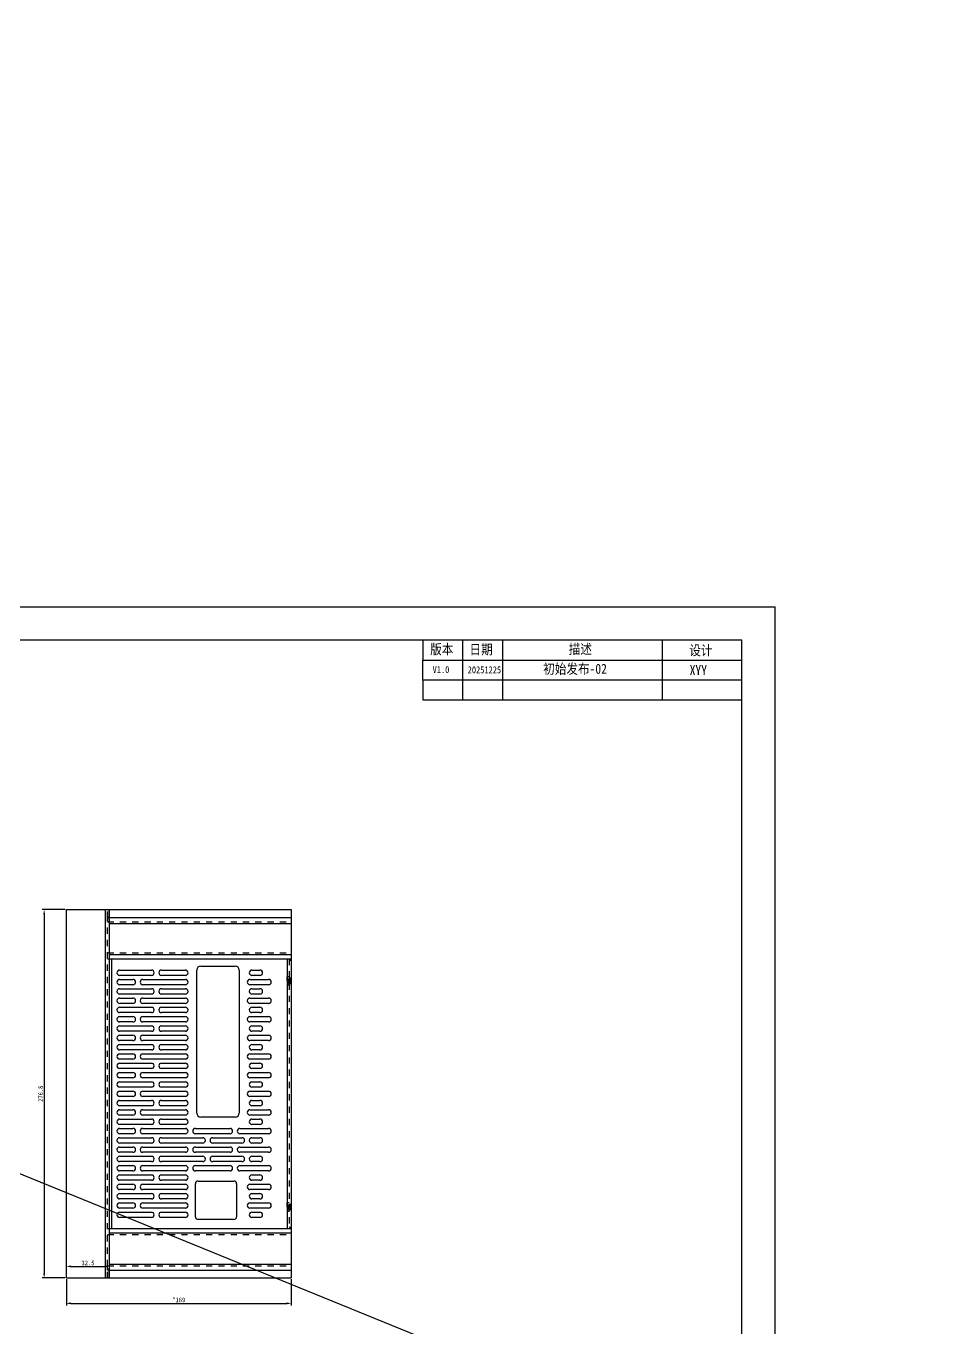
# Model space of a CAD drawing. Header units: millimetres. Extents: x -177 to 18421, y -5017 to 3255.
# Drawn here: x 9969 to 10651, y -4295 to -3317 of the extents above; entities that cross this region are included whole.
import ezdxf

# ---------------------------------------------------------------- set-up
doc = ezdxf.new("R2010")
doc.units = ezdxf.units.MM
doc.header["$LTSCALE"] = 46.255
doc.header["$PDMODE"] = 3
doc.header["$PDSIZE"] = 8
doc.linetypes.add('HIDDEN', pattern=[0.2, 0.1, -0.1])
doc.layers.get('0').update_dxf_attribs({"linetype": 'CONTINUOUS'})
doc.layers.get('Defpoints').update_dxf_attribs({"linetype": 'CONTINUOUS'})
doc.layers.add('02___PRT_ALL_AXES', color=7, linetype='CONTINUOUS')
doc.layers.add('DEFAULT_2', color=8, linetype='HIDDEN')
doc.styles.get("Standard").update_dxf_attribs({"font": 'txt', "width": 0.85})
doc.styles.add('TEXTSTYLE_1', font='gdt', dxfattribs={"width": 0.8})
doc.dimstyles.new('DIMSTYLE_1', dxfattribs={"dimtxt": 3.5, "dimasz": 3.5, "dimexe": 1.5, "dimexo": 1, "dimgap": 0.875, "dimtad": 1, "dimdsep": 46, "dimtxsty": 'Standard', "dimblk": '_FILLED', "dimcen": 0.09, "dimadec": 0, "dimazin": 0, "dimtp": 0.01, "dimtm": 0.01, "dimtfac": 1, "dimtofl": 0, "dimtmove": 0, "dimatfit": 3, "dimldrblk": '_FILLED', "dimfxl": 0, "dimtolj": 1, "dimarcsym": 0})

# ---------------------------------------------------------------- blocks, each defined once
blk = doc.blocks.new('_FILLED')
at = {"color": 0, "linetype": 'ByBlock'}
blk.add_solid([(0, 0), (-1, 0.21), (-1, -0.21)], dxfattribs=at)
blk = doc.blocks.new('*D43')
at = {"color": 0, "linetype": 'Continuous', "lineweight": -2, "transparency": 16777216}
for p, q in [((9997.97, -3980.85), (9980.78, -3980.85)), ((9982.28, -3984.35), (9982.28, -4254.15)), ((9997.97, -4257.65), (9980.78, -4257.65))]:
    blk.add_line(p, q, dxfattribs=at)
at = {"layer": 'Defpoints', "color": 0, "linetype": 'Continuous', "transparency": 16777216}
for p in [(9998.97, -3980.85), (9982.28, -4257.65), (9998.97, -4257.65)]:
    blk.add_point(p, dxfattribs=at)
at = {"color": 0, "linetype": 'Continuous', "lineweight": -2, "transparency": 16777216, "xscale": 3.5, "yscale": 3.5, "zscale": 3.5}
for p, rotation in [((9982.28, -3980.85), 90), ((9982.28, -4257.65), 270)]:
    blk.add_blockref('_FILLED', p, dxfattribs=dict(at, rotation=rotation))
at = {"color": 0, "linetype": 'Continuous', "transparency": 16777216, "insert": (9977.9, -4119.25), "char_height": 3.5, "width": 21.25, "attachment_point": 2, "rotation": 90}
blk.add_mtext('\\A1;276.8', dxfattribs=at)
blk = doc.blocks.new('*D44')
at = {"color": 0, "linetype": 'Continuous', "lineweight": -2, "transparency": 16777216}
for p, q in [((9998.97, -4256.65), (9998.97, -4247.55)), ((10031.47, -4250.55), (10031.47, -4247.55)), ((10002.47, -4249.05), (10027.97, -4249.05))]:
    blk.add_line(p, q, dxfattribs=at)
at = {"layer": 'Defpoints', "color": 0, "linetype": 'Continuous', "transparency": 16777216}
for p in [(10031.47, -4249.05), (10031.47, -4251.55), (9998.97, -4257.65)]:
    blk.add_point(p, dxfattribs=at)
at = {"color": 0, "linetype": 'Continuous', "lineweight": -2, "transparency": 16777216, "xscale": 3.5, "yscale": 3.5, "zscale": 3.5, "rotation": 180}
blk.add_blockref('_FILLED', (9998.97, -4249.05), dxfattribs=at)
at = {"color": 0, "linetype": 'Continuous', "lineweight": -2, "transparency": 16777216, "xscale": 3.5, "yscale": 3.5, "zscale": 3.5}
blk.add_blockref('_FILLED', (10031.47, -4249.05), dxfattribs=at)
at = {"color": 0, "linetype": 'Continuous', "transparency": 16777216, "insert": (10015.22, -4244.67), "char_height": 3.5, "width": 17, "attachment_point": 2}
blk.add_mtext('\\A1;32.5', dxfattribs=at)
blk = doc.blocks.new('*D45')
at = {"color": 0, "linetype": 'Continuous', "lineweight": -2, "transparency": 16777216}
for p, q in [((9998.97, -4258.65), (9998.97, -4278.3)), ((10167.97, -4258.65), (10167.97, -4278.3)), ((10002.47, -4276.8), (10164.47, -4276.8))]:
    blk.add_line(p, q, dxfattribs=at)
at = {"layer": 'Defpoints', "color": 0, "linetype": 'Continuous', "transparency": 16777216}
for p in [(9998.97, -4257.65), (10167.97, -4257.65), (10167.97, -4276.8)]:
    blk.add_point(p, dxfattribs=at)
at = {"color": 0, "linetype": 'Continuous', "lineweight": -2, "transparency": 16777216, "xscale": 3.5, "yscale": 3.5, "zscale": 3.5, "rotation": 180}
blk.add_blockref('_FILLED', (9998.97, -4276.8), dxfattribs=at)
at = {"color": 0, "linetype": 'Continuous', "lineweight": -2, "transparency": 16777216, "xscale": 3.5, "yscale": 3.5, "zscale": 3.5}
blk.add_blockref('_FILLED', (10167.97, -4276.8), dxfattribs=at)
at = {"color": 0, "linetype": 'Continuous', "transparency": 16777216, "insert": (10083.47, -4272.42), "char_height": 3.5, "width": 12.75, "attachment_point": 2}
blk.add_mtext('\\A1;*169', dxfattribs=at)

msp = doc.modelspace()

# ---------------------------------------------------------------- linework, layer by layer
for p, q in [((3604.224, -1587.394), (12020.537, -5017.418)), ((10296.826, -3778.222), (10296.826, -3823.222)), ((10326.826, -3778.222), (10326.826, -3823.222)), ((10446.826, -3778.222), (10446.826, -3823.222))]:
    msp.add_line(p, q)
at = {"color": 7, "linetype": 'Continuous'}
for p in [(9342.826, -3753.222), (10531.826, -4594.222)]:
    msp.add_line(p, (10531.826, -3753.222), dxfattribs=at)
at = {"color": 3, "linetype": 'Continuous'}
for p, q in [((9998.967, -4257.653), (9998.967, -3980.851)), ((9998.967, -3980.851), (10031.065, -3980.851)), ((10028.467, -4257.653), (10028.467, -3980.851)), ((10031.065, -3986.75), (10031.065, -3980.851)), ((10031.467, -4257.653), (10031.467, -3980.851)), ((10031.467, -3980.851), (10167.967, -3980.851)), ((10167.967, -3980.851), (10167.967, -4257.653)), ((10031.467, -3986.75), (10167.967, -3986.75)), ((10031.467, -3991.253), (10167.967, -3991.253)), ((10031.467, -4014.664), (10167.967, -4014.664)), ((10031.467, -4017.869), (10167.967, -4017.869)), ((10032.967, -4017.869), (10032.967, -4220.635)), ((10164.967, -4017.869), (10164.967, -4220.635)), ((10038.967, -4026.269), (10062.967, -4026.269)), ((10062.967, -4030.269), (10038.967, -4030.269)), ((10070.467, -4026.269), (10088.467, -4026.269)), ((10088.467, -4030.269), (10070.467, -4030.269)), ((10096.967, -4133.752), (10096.967, -4026.252)), ((10099.967, -4023.252), (10125.967, -4023.252)), ((10128.967, -4026.252), (10128.967, -4133.752)), ((10138.467, -4026.269), (10144.467, -4026.269)), ((10144.467, -4030.269), (10138.467, -4030.269)), ((10038.967, -4033.269), (10048.967, -4033.269)), ((10048.967, -4037.269), (10038.967, -4037.269)), ((10038.967, -4040.269), (10062.967, -4040.269)), ((10056.467, -4033.269), (10088.467, -4033.269)), ((10088.467, -4037.269), (10056.467, -4037.269)), ((10070.467, -4040.269), (10088.467, -4040.269)), ((10136.967, -4033.269), (10150.967, -4033.269)), ((10150.967, -4037.269), (10136.967, -4037.269)), ((10138.467, -4040.269), (10144.467, -4040.269)), ((10062.967, -4044.269), (10038.967, -4044.269)), ((10038.967, -4047.269), (10048.967, -4047.269)), ((10048.967, -4051.269), (10038.967, -4051.269)), ((10056.467, -4047.269), (10088.467, -4047.269)), ((10088.467, -4051.269), (10056.467, -4051.269)), ((10088.467, -4044.269), (10070.467, -4044.269)), ((10136.967, -4047.269), (10150.967, -4047.269)), ((10150.967, -4051.269), (10136.967, -4051.269)), ((10144.467, -4044.269), (10138.467, -4044.269)), ((10038.967, -4054.269), (10062.967, -4054.269)), ((10062.967, -4058.269), (10038.967, -4058.269)), ((10038.967, -4061.269), (10048.967, -4061.269)), ((10056.467, -4061.269), (10088.467, -4061.269)), ((10070.467, -4054.269), (10088.467, -4054.269)), ((10088.467, -4058.269), (10070.467, -4058.269)), ((10136.967, -4061.269), (10150.967, -4061.269)), ((10138.467, -4054.269), (10144.467, -4054.269)), ((10144.467, -4058.269), (10138.467, -4058.269)), ((10048.967, -4065.269), (10038.967, -4065.269)), ((10038.967, -4068.269), (10062.967, -4068.269)), ((10088.467, -4065.269), (10056.467, -4065.269)), ((10070.467, -4068.269), (10088.467, -4068.269)), ((10150.967, -4065.269), (10136.967, -4065.269)), ((10138.467, -4068.269), (10144.467, -4068.269)), ((10062.967, -4072.269), (10038.967, -4072.269)), ((10038.967, -4075.269), (10048.967, -4075.269)), ((10048.967, -4079.269), (10038.967, -4079.269)), ((10056.467, -4075.269), (10088.467, -4075.269)), ((10088.467, -4079.269), (10056.467, -4079.269)), ((10088.467, -4072.269), (10070.467, -4072.269)), ((10136.967, -4075.269), (10150.967, -4075.269)), ((10150.967, -4079.269), (10136.967, -4079.269)), ((10144.467, -4072.269), (10138.467, -4072.269)), ((10038.967, -4082.269), (10062.967, -4082.269)), ((10062.967, -4086.269), (10038.967, -4086.269)), ((10038.967, -4089.269), (10048.967, -4089.269)), ((10056.467, -4089.269), (10088.467, -4089.269)), ((10070.467, -4082.269), (10088.467, -4082.269)), ((10088.467, -4086.269), (10070.467, -4086.269)), ((10136.967, -4089.269), (10150.967, -4089.269)), ((10138.467, -4082.269), (10144.467, -4082.269)), ((10144.467, -4086.269), (10138.467, -4086.269)), ((10048.967, -4093.269), (10038.967, -4093.269)), ((10038.967, -4096.269), (10062.967, -4096.269)), ((10062.967, -4100.269), (10038.967, -4100.269)), ((10088.467, -4093.269), (10056.467, -4093.269)), ((10070.467, -4096.269), (10088.467, -4096.269)), ((10088.467, -4100.269), (10070.467, -4100.269)), ((10150.967, -4093.269), (10136.967, -4093.269)), ((10138.467, -4096.269), (10144.467, -4096.269)), ((10144.467, -4100.269), (10138.467, -4100.269)), ((10038.967, -4103.269), (10048.967, -4103.269)), ((10048.967, -4107.269), (10038.967, -4107.269)), ((10038.967, -4110.269), (10062.967, -4110.269)), ((10056.467, -4103.269), (10088.467, -4103.269)), ((10088.467, -4107.269), (10056.467, -4107.269)), ((10070.467, -4110.269), (10088.467, -4110.269)), ((10136.967, -4103.269), (10150.967, -4103.269)), ((10150.967, -4107.269), (10136.967, -4107.269)), ((10138.467, -4110.269), (10144.467, -4110.269)), ((10062.967, -4114.269), (10038.967, -4114.269)), ((10038.967, -4117.269), (10048.967, -4117.269)), ((10056.467, -4117.269), (10088.467, -4117.269)), ((10088.467, -4114.269), (10070.467, -4114.269)), ((10136.967, -4117.269), (10150.967, -4117.269)), ((10144.467, -4114.269), (10138.467, -4114.269)), ((10048.967, -4121.269), (10038.967, -4121.269)), ((10038.967, -4124.269), (10062.967, -4124.269)), ((10062.967, -4128.269), (10038.967, -4128.269)), ((10088.467, -4121.269), (10056.467, -4121.269)), ((10070.467, -4124.269), (10088.467, -4124.269)), ((10088.467, -4128.269), (10070.467, -4128.269)), ((10150.967, -4121.269), (10136.967, -4121.269)), ((10138.467, -4124.269), (10144.467, -4124.269)), ((10144.467, -4128.269), (10138.467, -4128.269)), ((10038.967, -4131.269), (10048.967, -4131.269)), ((10048.967, -4135.269), (10038.967, -4135.269)), ((10038.967, -4138.269), (10062.967, -4138.269)), ((10056.467, -4131.269), (10088.467, -4131.269)), ((10088.467, -4135.269), (10056.467, -4135.269)), ((10070.467, -4138.269), (10088.467, -4138.269)), ((10125.967, -4136.752), (10099.967, -4136.752)), ((10136.967, -4131.269), (10150.967, -4131.269)), ((10150.967, -4135.269), (10136.967, -4135.269)), ((10138.467, -4138.269), (10144.467, -4138.269)), ((10062.967, -4142.269), (10038.967, -4142.269)), ((10038.967, -4145.269), (10048.967, -4145.269)), ((10048.967, -4149.269), (10038.967, -4149.269)), ((10056.467, -4145.269), (10088.467, -4145.269)), ((10088.467, -4149.269), (10056.467, -4149.269)), ((10088.467, -4142.269), (10070.467, -4142.269)), ((10095.967, -4145.269), (10121.967, -4145.269)), ((10121.967, -4149.269), (10095.967, -4149.269)), ((10129.467, -4145.269), (10150.967, -4145.269)), ((10150.967, -4149.269), (10129.467, -4149.269)), ((10144.467, -4142.269), (10138.467, -4142.269)), ((10038.967, -4152.269), (10062.967, -4152.269)), ((10062.967, -4156.269), (10038.967, -4156.269)), ((10038.967, -4159.269), (10048.967, -4159.269)), ((10056.467, -4159.269), (10088.467, -4159.269)), ((10070.467, -4152.269), (10101.467, -4152.269)), ((10101.467, -4156.269), (10070.467, -4156.269)), ((10095.967, -4159.269), (10121.967, -4159.269)), ((10108.967, -4152.269), (10130.967, -4152.269)), ((10130.967, -4156.269), (10108.967, -4156.269)), ((10129.467, -4159.269), (10150.967, -4159.269)), ((10138.467, -4152.269), (10144.467, -4152.269)), ((10144.467, -4156.269), (10138.467, -4156.269)), ((10048.967, -4163.269), (10038.967, -4163.269)), ((10038.967, -4166.269), (10062.967, -4166.269)), ((10088.467, -4163.269), (10056.467, -4163.269)), ((10070.467, -4166.269), (10101.467, -4166.269)), ((10121.967, -4163.269), (10095.967, -4163.269)), ((10108.967, -4166.269), (10130.967, -4166.269)), ((10150.967, -4163.269), (10129.467, -4163.269)), ((10138.467, -4166.269), (10144.467, -4166.269)), ((10062.967, -4170.269), (10038.967, -4170.269)), ((10038.967, -4173.269), (10048.967, -4173.269)), ((10048.967, -4177.269), (10038.967, -4177.269)), ((10056.467, -4173.269), (10088.467, -4173.269)), ((10088.467, -4177.269), (10056.467, -4177.269)), ((10101.467, -4170.269), (10070.467, -4170.269)), ((10095.967, -4173.269), (10121.967, -4173.269)), ((10121.967, -4177.269), (10095.967, -4177.269)), ((10130.967, -4170.269), (10108.967, -4170.269)), ((10129.467, -4173.269), (10150.967, -4173.269)), ((10150.967, -4177.269), (10129.467, -4177.269)), ((10144.467, -4170.269), (10138.467, -4170.269)), ((10038.967, -4180.269), (10062.967, -4180.269)), ((10062.967, -4184.269), (10038.967, -4184.269)), ((10038.967, -4187.269), (10048.967, -4187.269)), ((10056.467, -4187.269), (10088.467, -4187.269)), ((10070.467, -4180.269), (10088.467, -4180.269)), ((10088.467, -4184.269), (10070.467, -4184.269)), ((10095.967, -4211.652), (10095.967, -4186.852)), ((10097.967, -4184.852), (10124.967, -4184.852)), ((10126.967, -4186.852), (10126.967, -4211.652)), ((10136.967, -4187.269), (10150.967, -4187.269)), ((10138.467, -4180.269), (10144.467, -4180.269)), ((10144.467, -4184.269), (10138.467, -4184.269)), ((10048.967, -4191.269), (10038.967, -4191.269)), ((10038.967, -4194.269), (10062.967, -4194.269)), ((10062.967, -4198.269), (10038.967, -4198.269)), ((10088.467, -4191.269), (10056.467, -4191.269)), ((10070.467, -4194.269), (10088.467, -4194.269)), ((10088.467, -4198.269), (10070.467, -4198.269)), ((10150.967, -4191.269), (10136.967, -4191.269)), ((10138.467, -4194.269), (10144.467, -4194.269)), ((10144.467, -4198.269), (10138.467, -4198.269)), ((10038.967, -4201.269), (10048.967, -4201.269)), ((10048.967, -4205.269), (10038.967, -4205.269)), ((10038.967, -4208.269), (10062.967, -4208.269)), ((10056.467, -4201.269), (10088.467, -4201.269)), ((10088.467, -4205.269), (10056.467, -4205.269)), ((10070.467, -4208.269), (10088.467, -4208.269)), ((10136.967, -4201.269), (10150.967, -4201.269)), ((10150.967, -4205.269), (10136.967, -4205.269)), ((10138.467, -4208.269), (10144.467, -4208.269)), ((10062.967, -4212.269), (10038.967, -4212.269)), ((10088.467, -4212.269), (10070.467, -4212.269)), ((10124.967, -4213.652), (10097.967, -4213.652)), ((10144.467, -4212.269), (10138.467, -4212.269)), ((10031.467, -4220.635), (10167.967, -4220.635)), ((10031.467, -4223.839), (10167.967, -4223.839)), ((10031.467, -4247.251), (10167.967, -4247.251)), ((10031.065, -4257.653), (10031.065, -4251.754)), ((10031.467, -4251.754), (10167.967, -4251.754)), ((9998.967, -4257.653), (10031.065, -4257.653)), ((10031.467, -4257.653), (10167.967, -4257.653))]:
    msp.add_line(p, q, dxfattribs=at)
at = {"color": 7, "linetype": 'Continuous'}
msp.add_lwpolyline([(9367.826, -4569.222), (10506.826, -4569.222), (10506.826, -3778.222), (9367.826, -3778.222)], close=True, dxfattribs=at)
for points in [[(10506.826, -3808.222), (10266.826, -3808.222), (10266.826, -3823.222), (10506.826, -3823.222), (10506.826, -3778.222), (10266.826, -3778.222), (10266.826, -3793.222)], [(10266.826, -3808.222), (10266.826, -3793.222), (10506.826, -3793.222)]]:
    msp.add_lwpolyline(points)
at = {"color": 3, "linetype": 'Continuous'}
for centre, radius, start, end in [((10038.967, -4028.269), 2, 90, 270), ((10062.967, -4028.269), 2, 270, 90), ((10070.467, -4028.269), 2, 90, 270), ((10088.467, -4028.269), 2, 270, 90), ((10099.967, -4026.252), 3, 90, 180), ((10125.967, -4026.252), 3, 0, 90), ((10138.467, -4028.269), 2, 90, 270), ((10144.467, -4028.269), 2, 270, 90), ((10038.967, -4035.269), 2, 90, 270), ((10038.967, -4042.269), 2, 90, 270), ((10048.967, -4035.269), 2, 270, 90), ((10056.467, -4035.269), 2, 90, 270), ((10062.967, -4042.269), 2, 270, 90), ((10070.467, -4042.269), 2, 90, 270), ((10088.467, -4035.269), 2, 270, 90), ((10088.467, -4042.269), 2, 270, 90), ((10136.967, -4035.269), 2, 90, 270), ((10138.467, -4042.269), 2, 90, 270), ((10144.467, -4042.269), 2, 270, 90), ((10150.967, -4035.269), 2, 270, 90), ((10038.967, -4049.269), 2, 90, 270), ((10048.967, -4049.269), 2, 270, 90), ((10056.467, -4049.269), 2, 90, 270), ((10088.467, -4049.269), 2, 270, 90), ((10136.967, -4049.269), 2, 90, 270), ((10150.967, -4049.269), 2, 270, 90), ((10038.967, -4056.269), 2, 90, 270), ((10038.967, -4063.269), 2, 90, 270), ((10048.967, -4063.269), 2, 270, 90), ((10056.467, -4063.269), 2, 90, 270), ((10062.967, -4056.269), 2, 270, 90), ((10070.467, -4056.269), 2, 90, 270), ((10088.467, -4056.269), 2, 270, 90), ((10088.467, -4063.269), 2, 270, 90), ((10136.967, -4063.269), 2, 90, 270), ((10138.467, -4056.269), 2, 90, 270), ((10144.467, -4056.269), 2, 270, 90), ((10150.967, -4063.269), 2, 270, 90), ((10038.967, -4070.269), 2, 90, 270), ((10062.967, -4070.269), 2, 270, 90), ((10070.467, -4070.269), 2, 90, 270), ((10088.467, -4070.269), 2, 270, 90), ((10138.467, -4070.269), 2, 90, 270), ((10144.467, -4070.269), 2, 270, 90), ((10038.967, -4077.269), 2, 90, 270), ((10048.967, -4077.269), 2, 270, 90), ((10056.467, -4077.269), 2, 90, 270), ((10088.467, -4077.269), 2, 270, 90), ((10136.967, -4077.269), 2, 90, 270), ((10150.967, -4077.269), 2, 270, 90), ((10038.967, -4084.269), 2, 90, 270), ((10038.967, -4091.269), 2, 90, 270), ((10048.967, -4091.269), 2, 270, 90), ((10056.467, -4091.269), 2, 90, 270), ((10062.967, -4084.269), 2, 270, 90), ((10070.467, -4084.269), 2, 90, 270), ((10088.467, -4084.269), 2, 270, 90), ((10088.467, -4091.269), 2, 270, 90), ((10136.967, -4091.269), 2, 90, 270), ((10138.467, -4084.269), 2, 90, 270), ((10144.467, -4084.269), 2, 270, 90), ((10150.967, -4091.269), 2, 270, 90), ((10038.967, -4098.269), 2, 90, 270), ((10062.967, -4098.269), 2, 270, 90), ((10070.467, -4098.269), 2, 90, 270), ((10088.467, -4098.269), 2, 270, 90), ((10138.467, -4098.269), 2, 90, 270), ((10144.467, -4098.269), 2, 270, 90), ((10038.967, -4105.269), 2, 90, 270), ((10038.967, -4112.269), 2, 90, 270), ((10048.967, -4105.269), 2, 270, 90), ((10056.467, -4105.269), 2, 90, 270), ((10062.967, -4112.269), 2, 270, 90), ((10070.467, -4112.269), 2, 90, 270), ((10088.467, -4105.269), 2, 270, 90), ((10088.467, -4112.269), 2, 270, 90), ((10136.967, -4105.269), 2, 90, 270), ((10138.467, -4112.269), 2, 90, 270), ((10144.467, -4112.269), 2, 270, 90), ((10150.967, -4105.269), 2, 270, 90), ((10038.967, -4119.269), 2, 90, 270), ((10048.967, -4119.269), 2, 270, 90), ((10056.467, -4119.269), 2, 90, 270), ((10088.467, -4119.269), 2, 270, 90), ((10136.967, -4119.269), 2, 90, 270), ((10150.967, -4119.269), 2, 270, 90), ((10038.967, -4126.269), 2, 90, 270), ((10062.967, -4126.269), 2, 270, 90), ((10070.467, -4126.269), 2, 90, 270), ((10088.467, -4126.269), 2, 270, 90), ((10138.467, -4126.269), 2, 90, 270), ((10144.467, -4126.269), 2, 270, 90), ((10038.967, -4133.269), 2, 90, 270), ((10038.967, -4140.269), 2, 90, 270), ((10048.967, -4133.269), 2, 270, 90), ((10056.467, -4133.269), 2, 90, 270), ((10062.967, -4140.269), 2, 270, 90), ((10070.467, -4140.269), 2, 90, 270), ((10088.467, -4133.269), 2, 270, 90), ((10088.467, -4140.269), 2, 270, 90), ((10099.967, -4133.752), 3, 180, 270), ((10125.967, -4133.752), 3, 270, 0), ((10136.967, -4133.269), 2, 90, 270), ((10138.467, -4140.269), 2, 90, 270), ((10144.467, -4140.269), 2, 270, 90), ((10150.967, -4133.269), 2, 270, 90), ((10038.967, -4147.269), 2, 90, 270), ((10048.967, -4147.269), 2, 270, 90), ((10056.467, -4147.269), 2, 90, 270), ((10088.467, -4147.269), 2, 270, 90), ((10095.967, -4147.269), 2, 90, 270), ((10121.967, -4147.269), 2, 270, 90), ((10129.467, -4147.269), 2, 90, 270), ((10150.967, -4147.269), 2, 270, 90), ((10038.967, -4154.269), 2, 90, 270), ((10038.967, -4161.269), 2, 90, 270), ((10048.967, -4161.269), 2, 270, 90), ((10056.467, -4161.269), 2, 90, 270), ((10062.967, -4154.269), 2, 270, 90), ((10070.467, -4154.269), 2, 90, 270), ((10088.467, -4161.269), 2, 270, 90), ((10095.967, -4161.269), 2, 90, 270), ((10101.467, -4154.269), 2, 270, 90), ((10108.967, -4154.269), 2, 90, 270), ((10121.967, -4161.269), 2, 270, 90), ((10129.467, -4161.269), 2, 90, 270), ((10130.967, -4154.269), 2, 270, 90), ((10138.467, -4154.269), 2, 90, 270), ((10144.467, -4154.269), 2, 270, 90), ((10150.967, -4161.269), 2, 270, 90), ((10038.967, -4168.269), 2, 90, 270), ((10062.967, -4168.269), 2, 270, 90), ((10070.467, -4168.269), 2, 90, 270), ((10101.467, -4168.269), 2, 270, 90), ((10108.967, -4168.269), 2, 90, 270), ((10130.967, -4168.269), 2, 270, 90), ((10138.467, -4168.269), 2, 90, 270), ((10144.467, -4168.269), 2, 270, 90), ((10038.967, -4175.269), 2, 90, 270), ((10048.967, -4175.269), 2, 270, 90), ((10056.467, -4175.269), 2, 90, 270), ((10088.467, -4175.269), 2, 270, 90), ((10095.967, -4175.269), 2, 90, 270), ((10121.967, -4175.269), 2, 270, 90), ((10129.467, -4175.269), 2, 90, 270), ((10150.967, -4175.269), 2, 270, 90), ((10038.967, -4182.269), 2, 90, 270), ((10038.967, -4189.269), 2, 90, 270), ((10048.967, -4189.269), 2, 270, 90), ((10056.467, -4189.269), 2, 90, 270), ((10062.967, -4182.269), 2, 270, 90), ((10070.467, -4182.269), 2, 90, 270), ((10088.467, -4182.269), 2, 270, 90), ((10088.467, -4189.269), 2, 270, 90), ((10097.967, -4186.852), 2, 90, 180), ((10124.967, -4186.852), 2, 0, 90), ((10136.967, -4189.269), 2, 90, 270), ((10138.467, -4182.269), 2, 90, 270), ((10144.467, -4182.269), 2, 270, 90), ((10150.967, -4189.269), 2, 270, 90), ((10038.967, -4196.269), 2, 90, 270), ((10062.967, -4196.269), 2, 270, 90), ((10070.467, -4196.269), 2, 90, 270), ((10088.467, -4196.269), 2, 270, 90), ((10138.467, -4196.269), 2, 90, 270), ((10144.467, -4196.269), 2, 270, 90), ((10038.967, -4203.269), 2, 90, 270), ((10038.967, -4210.269), 2, 90, 270), ((10048.967, -4203.269), 2, 270, 90), ((10056.467, -4203.269), 2, 90, 270), ((10062.967, -4210.269), 2, 270, 90), ((10070.467, -4210.269), 2, 90, 270), ((10088.467, -4203.269), 2, 270, 90), ((10088.467, -4210.269), 2, 270, 90), ((10136.967, -4203.269), 2, 90, 270), ((10138.467, -4210.269), 2, 90, 270), ((10144.467, -4210.269), 2, 270, 90), ((10150.967, -4203.269), 2, 270, 90), ((10097.967, -4211.652), 2, 180, 270), ((10124.967, -4211.652), 2, 270, 0)]:
    msp.add_arc(centre, radius, start, end, dxfattribs=at)
for points, knots in [([(10031.169, -3987.943), (10031.154, -3987.851), (10031.095, -3987.456), (10031.065, -3987.056), (10031.065, -3986.75)], [0, 0, 0, 0, 0.2339142, 1, 1, 1, 1]), ([(10031.467, -3989.724), (10031.467, -3989.458), (10031.35, -3988.861), (10031.224, -3988.274), (10031.169, -3987.943)], [0, 0, 0, 0, 0.4425271, 1, 1, 1, 1]), ([(10031.065, -4251.754), (10031.065, -4251.635), (10031.078, -4251.175), (10031.14, -4250.719), (10031.2, -4250.384)], [0, 0, 0, 0, 0.2595218, 1, 1, 1, 1]), ([(10031.2, -4250.384), (10031.253, -4250.088), (10031.369, -4249.559), (10031.467, -4249.021), (10031.467, -4248.779)], [0, 0, 0, 0, 0.5548307, 1, 1, 1, 1])]:
    msp.add_open_spline(points, degree=3, knots=knots, dxfattribs=at)
at = {"layer": '02___PRT_ALL_AXES', "color": 8, "linetype": 'HIDDEN'}
for p, q in [((10164.967, -4031.077), (10166.467, -4031.077)), ((10166.467, -4037.427), (10166.467, -4031.077)), ((10166.467, -4032.142), (10167.317, -4032.142)), ((10166.467, -4032.152), (10167.967, -4032.152)), ((10167.317, -4032.342), (10167.707, -4032.142)), ((10167.317, -4036.362), (10167.317, -4032.142)), ((10167.707, -4032.142), (10167.707, -4036.362)), ((10167.707, -4032.142), (10167.837, -4032.142)), ((10167.837, -4036.362), (10167.837, -4032.142)), ((10167.967, -4036.352), (10167.967, -4032.152)), ((10164.967, -4034.252), (10164.967, -4037.427)), ((10164.967, -4037.427), (10166.467, -4037.427)), ((10165.267, -4032.752), (10167.837, -4032.752)), ((10165.267, -4035.752), (10167.837, -4035.752)), ((10167.967, -4034.252), (10166.467, -4034.252)), ((10166.467, -4036.352), (10167.967, -4036.352)), ((10166.467, -4036.362), (10167.317, -4036.362)), ((10167.317, -4036.162), (10167.707, -4036.362)), ((10167.707, -4036.362), (10167.837, -4036.362)), ((10164.967, -4201.077), (10166.467, -4201.077)), ((10164.967, -4204.252), (10164.967, -4207.427)), ((10164.967, -4207.427), (10166.467, -4207.427)), ((10165.267, -4202.752), (10167.837, -4202.752)), ((10165.267, -4205.752), (10167.837, -4205.752)), ((10166.467, -4207.427), (10166.467, -4201.077)), ((10166.467, -4202.142), (10167.317, -4202.142)), ((10166.467, -4202.152), (10167.967, -4202.152)), ((10167.967, -4204.252), (10166.467, -4204.252)), ((10166.467, -4206.352), (10167.967, -4206.352)), ((10166.467, -4206.362), (10167.317, -4206.362)), ((10167.317, -4206.362), (10167.317, -4202.142)), ((10167.317, -4202.342), (10167.707, -4202.142)), ((10167.317, -4206.162), (10167.707, -4206.362)), ((10167.707, -4202.142), (10167.837, -4202.142)), ((10167.707, -4202.142), (10167.707, -4206.362)), ((10167.707, -4206.362), (10167.837, -4206.362)), ((10167.837, -4206.362), (10167.837, -4202.142)), ((10167.967, -4206.352), (10167.967, -4202.152))]:
    msp.add_line(p, q, dxfattribs=at)
at = {"layer": 'DEFAULT_2', "color": 8, "linetype": 'HIDDEN'}
for p, q in [((10029.766, -3986.75), (10029.766, -3980.851)), ((10031.065, -3986.75), (10029.766, -3986.75)), ((10029.967, -4248.779), (10029.967, -3989.724)), ((10031.467, -3989.724), (10029.967, -3989.724)), ((10029.967, -3989.954), (10167.967, -3989.954)), ((10029.967, -4013.365), (10167.967, -4013.365)), ((10029.967, -4017.869), (10031.467, -4017.869)), ((10166.467, -4017.869), (10166.467, -4220.635)), ((10166.467, -4018.869), (10167.967, -4018.869)), ((10164.967, -4031.228), (10165.017, -4031.228)), ((10164.967, -4031.32), (10165.017, -4031.32)), ((10164.967, -4031.396), (10165.017, -4031.396)), ((10164.967, -4031.45), (10165.017, -4031.45)), ((10164.967, -4031.487), (10165.017, -4031.487)), ((10164.967, -4031.768), (10165.017, -4031.768)), ((10164.967, -4031.818), (10165.017, -4031.818)), ((10164.967, -4031.833), (10165.017, -4031.833)), ((10164.967, -4031.851), (10165.017, -4031.851)), ((10164.967, -4031.892), (10165.017, -4031.892)), ((10164.967, -4031.894), (10165.017, -4031.894)), ((10164.967, -4031.898), (10165.017, -4031.898)), ((10164.967, -4031.899), (10165.017, -4031.899)), ((10164.967, -4031.917), (10165.017, -4031.917)), ((10164.967, -4031.92), (10165.017, -4031.92)), ((10164.967, -4031.924), (10165.017, -4031.924)), ((10164.967, -4031.926), (10165.017, -4031.926)), ((10164.967, -4031.928), (10165.017, -4031.928)), ((10164.967, -4031.932), (10165.017, -4031.932)), ((10164.967, -4031.96), (10165.017, -4031.96)), ((10164.967, -4031.966), (10165.017, -4031.966)), ((10164.967, -4031.973), (10165.017, -4031.973)), ((10164.967, -4031.975), (10165.017, -4031.975)), ((10164.967, -4031.987), (10165.017, -4031.987)), ((10164.967, -4032.003), (10165.017, -4032.003)), ((10164.967, -4032.009), (10165.017, -4032.009)), ((10164.967, -4032.016), (10165.017, -4032.016)), ((10164.967, -4032.016), (10165.017, -4032.016)), ((10164.967, -4032.028), (10165.017, -4032.028)), ((10164.967, -4032.028), (10165.017, -4032.028)), ((10164.967, -4032.036), (10165.017, -4032.036)), ((10164.967, -4032.054), (10165.017, -4032.054)), ((10164.967, -4032.071), (10165.017, -4032.071)), ((10164.967, -4032.071), (10165.017, -4032.071)), ((10164.967, -4032.082), (10165.017, -4032.082)), ((10164.967, -4032.095), (10165.017, -4032.095)), ((10164.967, -4032.098), (10165.017, -4032.098)), ((10164.967, -4032.101), (10165.017, -4032.101)), ((10164.967, -4032.113), (10165.017, -4032.113)), ((10164.967, -4032.113), (10165.017, -4032.113)), ((10164.967, -4032.121), (10165.017, -4032.121)), ((10164.967, -4032.125), (10165.017, -4032.125)), ((10164.967, -4032.143), (10165.017, -4032.143)), ((10164.967, -4032.145), (10165.017, -4032.145)), ((10164.967, -4032.147), (10165.017, -4032.147)), ((10164.967, -4032.15), (10165.017, -4032.15)), ((10164.967, -4032.158), (10165.017, -4032.158)), ((10164.967, -4032.161), (10165.017, -4032.161)), ((10164.967, -4032.169), (10165.017, -4032.169)), ((10164.967, -4032.171), (10165.017, -4032.171)), ((10164.967, -4032.194), (10165.017, -4032.194)), ((10164.967, -4032.206), (10165.017, -4032.206)), ((10164.967, -4032.219), (10165.017, -4032.219)), ((10164.967, -4032.221), (10165.017, -4032.221)), ((10164.967, -4032.229), (10165.017, -4032.229)), ((10164.967, -4032.233), (10165.017, -4032.233)), ((10164.967, -4032.235), (10165.017, -4032.235)), ((10164.967, -4032.237), (10165.017, -4032.237)), ((10164.967, -4032.247), (10165.017, -4032.247)), ((10164.967, -4032.25), (10165.017, -4032.25)), ((10164.967, -4032.273), (10165.017, -4032.273)), ((10164.967, -4032.276), (10165.017, -4032.276)), ((10165.017, -4033.515), (10165.017, -4031.228)), ((10164.967, -4032.308), (10165.017, -4032.308)), ((10164.967, -4032.314), (10165.017, -4032.314)), ((10164.967, -4032.328), (10165.017, -4032.328)), ((10164.967, -4032.329), (10165.017, -4032.329)), ((10164.967, -4032.335), (10165.017, -4032.335)), ((10164.967, -4032.36), (10165.017, -4032.36)), ((10164.967, -4032.369), (10165.017, -4032.369)), ((10164.967, -4032.372), (10165.017, -4032.372)), ((10164.967, -4032.403), (10165.017, -4032.403)), ((10164.967, -4032.413), (10165.017, -4032.413)), ((10164.967, -4032.43), (10165.017, -4032.43)), ((10165.267, -4032.752), (10164.967, -4032.452)), ((10164.967, -4032.466), (10165.017, -4032.466)), ((10164.967, -4032.475), (10165.017, -4032.475)), ((10164.967, -4032.523), (10165.017, -4032.523)), ((10164.967, -4032.526), (10165.017, -4032.526)), ((10164.967, -4032.582), (10165.017, -4032.582)), ((10164.967, -4032.592), (10165.017, -4032.592)), ((10164.967, -4032.61), (10165.017, -4032.61)), ((10164.967, -4032.616), (10165.017, -4032.616)), ((10164.967, -4032.623), (10165.017, -4032.623)), ((10164.967, -4032.639), (10165.017, -4032.639)), ((10164.967, -4032.644), (10165.017, -4032.644)), ((10164.967, -4032.653), (10165.017, -4032.653)), ((10164.967, -4032.667), (10165.017, -4032.667)), ((10164.967, -4032.685), (10165.017, -4032.685)), ((10164.967, -4032.706), (10165.017, -4032.706)), ((10164.967, -4032.71), (10165.017, -4032.71)), ((10164.967, -4032.719), (10165.017, -4032.719)), ((10164.967, -4032.729), (10165.017, -4032.729)), ((10164.967, -4032.733), (10165.017, -4032.733)), ((10164.967, -4032.864), (10165.017, -4032.864)), ((10164.967, -4032.865), (10165.017, -4032.865)), ((10164.967, -4032.906), (10165.017, -4032.906)), ((10164.967, -4032.933), (10165.017, -4032.933)), ((10164.967, -4033.003), (10165.017, -4033.003)), ((10164.967, -4033.254), (10165.017, -4033.254)), ((10164.967, -4033.314), (10165.017, -4033.314)), ((10164.967, -4033.328), (10165.017, -4033.328)), ((10164.967, -4033.35), (10165.017, -4033.35)), ((10164.967, -4033.425), (10165.017, -4033.425)), ((10164.967, -4033.479), (10165.017, -4033.479)), ((10164.967, -4033.515), (10165.017, -4033.515)), ((10164.967, -4033.71), (10165.017, -4033.71)), ((10164.967, -4033.721), (10165.017, -4033.721)), ((10164.967, -4033.726), (10165.017, -4033.726)), ((10164.967, -4033.755), (10165.017, -4033.755)), ((10164.967, -4033.766), (10165.017, -4033.766)), ((10164.967, -4033.787), (10165.017, -4033.787)), ((10164.967, -4033.793), (10165.017, -4033.793)), ((10164.967, -4033.803), (10165.017, -4033.803)), ((10164.967, -4033.805), (10165.017, -4033.805)), ((10164.967, -4033.811), (10165.017, -4033.811)), ((10164.967, -4033.814), (10165.017, -4033.814)), ((10164.967, -4033.823), (10165.017, -4033.823)), ((10164.967, -4033.825), (10165.017, -4033.825)), ((10164.967, -4033.837), (10165.017, -4033.837)), ((10164.967, -4033.867), (10165.017, -4033.867)), ((10164.967, -4033.868), (10165.017, -4033.868)), ((10164.967, -4033.869), (10165.017, -4033.869)), ((10164.967, -4033.87), (10165.017, -4033.87)), ((10164.967, -4033.878), (10165.017, -4033.878)), ((10164.967, -4033.885), (10165.017, -4033.885)), ((10164.967, -4033.895), (10165.017, -4033.895)), ((10164.967, -4033.919), (10165.017, -4033.919)), ((10164.967, -4033.924), (10165.017, -4033.924)), ((10164.967, -4033.925), (10165.017, -4033.925)), ((10164.967, -4033.932), (10165.017, -4033.932)), ((10164.967, -4033.964), (10165.017, -4033.964)), ((10164.967, -4033.972), (10165.017, -4033.972)), ((10164.967, -4033.984), (10165.017, -4033.984)), ((10164.967, -4033.99), (10165.017, -4033.99)), ((10164.967, -4033.993), (10165.017, -4033.993)), ((10164.967, -4034.007), (10165.017, -4034.007)), ((10164.967, -4034.035), (10165.017, -4034.035)), ((10164.967, -4034.036), (10165.017, -4034.036)), ((10164.967, -4034.038), (10165.017, -4034.038)), ((10164.967, -4034.045), (10165.017, -4034.045)), ((10164.967, -4034.046), (10165.017, -4034.046)), ((10164.967, -4034.052), (10165.017, -4034.052)), ((10164.967, -4034.074), (10165.017, -4034.074)), ((10164.967, -4034.08), (10165.017, -4034.08)), ((10164.967, -4034.088), (10165.017, -4034.088)), ((10164.967, -4034.1), (10165.017, -4034.1)), ((10164.967, -4034.104), (10165.017, -4034.104)), ((10164.967, -4034.106), (10165.017, -4034.106)), ((10164.967, -4034.107), (10165.017, -4034.107)), ((10164.967, -4034.112), (10165.017, -4034.112)), ((10164.967, -4034.145), (10165.017, -4034.145)), ((10164.967, -4034.153), (10165.017, -4034.153)), ((10164.967, -4034.158), (10165.017, -4034.158)), ((10164.967, -4034.174), (10165.017, -4034.174)), ((10164.967, -4034.18), (10165.017, -4034.18)), ((10164.967, -4034.185), (10165.017, -4034.185)), ((10164.967, -4034.189), (10165.017, -4034.189)), ((10165.267, -4035.752), (10164.967, -4036.052)), ((10165.017, -4034.189), (10165.017, -4033.71)), ((10165.267, -4032.752), (10165.267, -4035.752)), ((10164.967, -4201.228), (10165.017, -4201.228)), ((10164.967, -4201.32), (10165.017, -4201.32)), ((10164.967, -4201.396), (10165.017, -4201.396)), ((10164.967, -4201.45), (10165.017, -4201.45)), ((10164.967, -4201.487), (10165.017, -4201.487)), ((10164.967, -4201.768), (10165.017, -4201.768)), ((10164.967, -4201.818), (10165.017, -4201.818)), ((10164.967, -4201.833), (10165.017, -4201.833)), ((10164.967, -4201.851), (10165.017, -4201.851)), ((10164.967, -4201.892), (10165.017, -4201.892)), ((10164.967, -4201.894), (10165.017, -4201.894)), ((10164.967, -4201.898), (10165.017, -4201.898)), ((10164.967, -4201.899), (10165.017, -4201.899)), ((10164.967, -4201.917), (10165.017, -4201.917)), ((10164.967, -4201.92), (10165.017, -4201.92)), ((10164.967, -4201.924), (10165.017, -4201.924)), ((10164.967, -4201.926), (10165.017, -4201.926)), ((10164.967, -4201.928), (10165.017, -4201.928)), ((10164.967, -4201.932), (10165.017, -4201.932)), ((10164.967, -4201.96), (10165.017, -4201.96)), ((10164.967, -4201.966), (10165.017, -4201.966)), ((10164.967, -4201.973), (10165.017, -4201.973)), ((10164.967, -4201.975), (10165.017, -4201.975)), ((10164.967, -4201.987), (10165.017, -4201.987)), ((10164.967, -4202.003), (10165.017, -4202.003)), ((10164.967, -4202.009), (10165.017, -4202.009)), ((10164.967, -4202.016), (10165.017, -4202.016)), ((10164.967, -4202.016), (10165.017, -4202.016)), ((10164.967, -4202.028), (10165.017, -4202.028)), ((10164.967, -4202.028), (10165.017, -4202.028)), ((10164.967, -4202.036), (10165.017, -4202.036)), ((10164.967, -4202.054), (10165.017, -4202.054)), ((10164.967, -4202.071), (10165.017, -4202.071)), ((10164.967, -4202.071), (10165.017, -4202.071)), ((10164.967, -4202.082), (10165.017, -4202.082)), ((10164.967, -4202.095), (10165.017, -4202.095)), ((10164.967, -4202.098), (10165.017, -4202.098)), ((10164.967, -4202.101), (10165.017, -4202.101)), ((10164.967, -4202.113), (10165.017, -4202.113)), ((10164.967, -4202.113), (10165.017, -4202.113)), ((10164.967, -4202.121), (10165.017, -4202.121)), ((10164.967, -4202.125), (10165.017, -4202.125)), ((10164.967, -4202.143), (10165.017, -4202.143)), ((10164.967, -4202.145), (10165.017, -4202.145)), ((10164.967, -4202.147), (10165.017, -4202.147)), ((10164.967, -4202.15), (10165.017, -4202.15)), ((10164.967, -4202.158), (10165.017, -4202.158)), ((10164.967, -4202.161), (10165.017, -4202.161)), ((10164.967, -4202.169), (10165.017, -4202.169)), ((10164.967, -4202.171), (10165.017, -4202.171)), ((10164.967, -4202.194), (10165.017, -4202.194)), ((10164.967, -4202.206), (10165.017, -4202.206)), ((10164.967, -4202.219), (10165.017, -4202.219)), ((10164.967, -4202.221), (10165.017, -4202.221)), ((10164.967, -4202.229), (10165.017, -4202.229)), ((10164.967, -4202.233), (10165.017, -4202.233)), ((10164.967, -4202.235), (10165.017, -4202.235)), ((10164.967, -4202.237), (10165.017, -4202.237)), ((10164.967, -4202.247), (10165.017, -4202.247)), ((10164.967, -4202.25), (10165.017, -4202.25)), ((10164.967, -4202.273), (10165.017, -4202.273)), ((10164.967, -4202.276), (10165.017, -4202.276)), ((10164.967, -4202.308), (10165.017, -4202.308)), ((10164.967, -4202.314), (10165.017, -4202.314)), ((10164.967, -4202.328), (10165.017, -4202.328)), ((10164.967, -4202.329), (10165.017, -4202.329)), ((10164.967, -4202.335), (10165.017, -4202.335)), ((10164.967, -4202.36), (10165.017, -4202.36)), ((10164.967, -4202.369), (10165.017, -4202.369)), ((10164.967, -4202.372), (10165.017, -4202.372)), ((10164.967, -4202.403), (10165.017, -4202.403)), ((10164.967, -4202.413), (10165.017, -4202.413)), ((10164.967, -4202.43), (10165.017, -4202.43)), ((10165.267, -4202.752), (10164.967, -4202.452)), ((10164.967, -4202.466), (10165.017, -4202.466)), ((10164.967, -4202.475), (10165.017, -4202.475)), ((10164.967, -4202.523), (10165.017, -4202.523)), ((10164.967, -4202.526), (10165.017, -4202.526)), ((10164.967, -4202.582), (10165.017, -4202.582)), ((10164.967, -4202.592), (10165.017, -4202.592)), ((10164.967, -4202.61), (10165.017, -4202.61)), ((10164.967, -4202.616), (10165.017, -4202.616)), ((10164.967, -4202.623), (10165.017, -4202.623)), ((10164.967, -4202.639), (10165.017, -4202.639)), ((10164.967, -4202.644), (10165.017, -4202.644)), ((10164.967, -4202.653), (10165.017, -4202.653)), ((10164.967, -4202.667), (10165.017, -4202.667)), ((10164.967, -4202.685), (10165.017, -4202.685)), ((10164.967, -4202.706), (10165.017, -4202.706)), ((10164.967, -4202.71), (10165.017, -4202.71)), ((10164.967, -4202.719), (10165.017, -4202.719)), ((10164.967, -4202.729), (10165.017, -4202.729)), ((10164.967, -4202.733), (10165.017, -4202.733)), ((10164.967, -4202.864), (10165.017, -4202.864)), ((10164.967, -4202.865), (10165.017, -4202.865)), ((10164.967, -4202.906), (10165.017, -4202.906)), ((10164.967, -4202.933), (10165.017, -4202.933)), ((10164.967, -4203.003), (10165.017, -4203.003)), ((10164.967, -4203.254), (10165.017, -4203.254)), ((10164.967, -4203.314), (10165.017, -4203.314)), ((10164.967, -4203.328), (10165.017, -4203.328)), ((10164.967, -4203.35), (10165.017, -4203.35)), ((10164.967, -4203.425), (10165.017, -4203.425)), ((10164.967, -4203.479), (10165.017, -4203.479)), ((10164.967, -4203.515), (10165.017, -4203.515)), ((10164.967, -4203.71), (10165.017, -4203.71)), ((10164.967, -4203.721), (10165.017, -4203.721)), ((10164.967, -4203.726), (10165.017, -4203.726)), ((10164.967, -4203.755), (10165.017, -4203.755)), ((10164.967, -4203.766), (10165.017, -4203.766)), ((10164.967, -4203.787), (10165.017, -4203.787)), ((10164.967, -4203.793), (10165.017, -4203.793)), ((10164.967, -4203.803), (10165.017, -4203.803)), ((10164.967, -4203.805), (10165.017, -4203.805)), ((10164.967, -4203.811), (10165.017, -4203.811)), ((10164.967, -4203.814), (10165.017, -4203.814)), ((10164.967, -4203.823), (10165.017, -4203.823)), ((10164.967, -4203.825), (10165.017, -4203.825)), ((10164.967, -4203.837), (10165.017, -4203.837)), ((10164.967, -4203.867), (10165.017, -4203.867)), ((10164.967, -4203.868), (10165.017, -4203.868)), ((10164.967, -4203.869), (10165.017, -4203.869)), ((10164.967, -4203.87), (10165.017, -4203.87)), ((10164.967, -4203.878), (10165.017, -4203.878)), ((10164.967, -4203.885), (10165.017, -4203.885)), ((10164.967, -4203.895), (10165.017, -4203.895)), ((10164.967, -4203.919), (10165.017, -4203.919)), ((10164.967, -4203.924), (10165.017, -4203.924)), ((10164.967, -4203.925), (10165.017, -4203.925)), ((10164.967, -4203.932), (10165.017, -4203.932)), ((10164.967, -4203.964), (10165.017, -4203.964)), ((10164.967, -4203.972), (10165.017, -4203.972)), ((10164.967, -4203.984), (10165.017, -4203.984)), ((10164.967, -4203.99), (10165.017, -4203.99)), ((10164.967, -4203.993), (10165.017, -4203.993)), ((10164.967, -4204.007), (10165.017, -4204.007)), ((10164.967, -4204.035), (10165.017, -4204.035)), ((10164.967, -4204.036), (10165.017, -4204.036)), ((10164.967, -4204.038), (10165.017, -4204.038)), ((10164.967, -4204.045), (10165.017, -4204.045)), ((10164.967, -4204.046), (10165.017, -4204.046)), ((10164.967, -4204.052), (10165.017, -4204.052)), ((10164.967, -4204.074), (10165.017, -4204.074)), ((10164.967, -4204.08), (10165.017, -4204.08)), ((10164.967, -4204.088), (10165.017, -4204.088)), ((10164.967, -4204.1), (10165.017, -4204.1)), ((10164.967, -4204.104), (10165.017, -4204.104)), ((10164.967, -4204.106), (10165.017, -4204.106)), ((10164.967, -4204.107), (10165.017, -4204.107)), ((10164.967, -4204.112), (10165.017, -4204.112)), ((10164.967, -4204.145), (10165.017, -4204.145)), ((10164.967, -4204.153), (10165.017, -4204.153)), ((10164.967, -4204.158), (10165.017, -4204.158)), ((10164.967, -4204.174), (10165.017, -4204.174)), ((10164.967, -4204.18), (10165.017, -4204.18)), ((10164.967, -4204.185), (10165.017, -4204.185)), ((10164.967, -4204.189), (10165.017, -4204.189)), ((10165.267, -4205.752), (10164.967, -4206.052)), ((10165.017, -4203.515), (10165.017, -4201.228)), ((10165.017, -4204.189), (10165.017, -4203.71)), ((10165.267, -4202.752), (10165.267, -4205.752)), ((10029.967, -4220.635), (10031.467, -4220.635)), ((10029.967, -4225.138), (10167.967, -4225.138)), ((10166.467, -4219.635), (10167.967, -4219.635)), ((10031.065, -4251.754), (10029.766, -4251.754)), ((10029.766, -4257.653), (10029.766, -4251.754)), ((10029.967, -4248.55), (10167.967, -4248.55)), ((10031.467, -4248.779), (10029.967, -4248.779))]:
    msp.add_line(p, q, dxfattribs=at)
for points, knots in [([(10029.967, -3989.724), (10029.967, -3989.302), (10029.835, -3988.314), (10029.766, -3987.321), (10029.766, -3986.75)], [0, 0, 0, 0, 0.4248904, 1, 1, 1, 1]), ([(10029.766, -4251.754), (10029.766, -4251.192), (10029.833, -4250.2), (10029.967, -4249.212), (10029.967, -4248.779)], [0, 0, 0, 0, 0.5649049, 1, 1, 1, 1])]:
    msp.add_open_spline(points, degree=3, knots=knots, dxfattribs=at)

# ---------------------------------------------------------------- texts
at = {"lineweight": -3, "char_height": 7.5163, "attachment_point": 5}
for s, insert, width in [('{\\fSimSun|b0|i0|c134|p54;版本}', (10281.167, -3785.534), 32.26492), ('{\\fSimSun|b0|i0|c134|p54;日期}', (10310.719, -3785.639), 32.26492), ('{\\fSimSun|b0|i0|c134|p54;描述}', (10385.326, -3785.33), 32.26492), ('{\\fSimSun|b0|i0|c134|p54;设计}', (10475.908, -3786.345), 32.26492), ('{\\fSimSun|b0|i0|c134|p54;初始发布\\C1;-02}', (10381.336, -3800.225), 70.68291), ('{\\fSimSun|b0|i0|c134|p54;XYY}', (10473.991, -3800.777), 32.26492)]:
    msp.add_mtext(s, dxfattribs=dict(at, insert=insert, width=width))
at = {"insert": (10274.26, -3797.74), "char_height": 5.25, "width": 18.95171, "attachment_point": 1, "style": 'TEXTSTYLE_1'}
msp.add_mtext('{\\fSimSun|b0|i0|c0|p2;V1.0}', dxfattribs=at)
at = {"color": 0, "insert": (10300.65, -3797.899), "char_height": 5.25, "width": 28.21107, "attachment_point": 1, "style": 'TEXTSTYLE_1'}
msp.add_mtext('{\\fSimSun|b0|i0|c134|p54;20251225}', dxfattribs=at)

# ---------------------------------------------------------------- dimensions: what is measured, and where the dimension line sits
at = {"color": 2, "linetype": 'Continuous'}
dim = msp.add_linear_dim(base=(9982.279, -4257.653), p1=(9998.967, -3980.851), p2=(9998.967, -4257.653), angle=270, text='276.8', dimstyle='DIMSTYLE_1', dxfattribs=at)
dim.commit()
dim.dimension.update_dxf_attribs({"geometry": '*D43', "text_midpoint": (9982.279, -4119.252), "dimtype": 160})
for base, p2, text, picture, middle in [((10031.467, -4249.05), (10031.467, -4251.55), '32.5', '*D44', (10015.217, -4249.05)), ((10167.967, -4276.796), (10167.967, -4257.653), '*169', '*D45', (10083.467, -4276.796))]:
    dim = msp.add_linear_dim(base=base, p1=(9998.967, -4257.653), p2=p2, text=text, dimstyle='DIMSTYLE_1', dxfattribs=at)
    dim.commit()
    dim.dimension.update_dxf_attribs({"geometry": picture, "text_midpoint": middle, "dimtype": 160})

doc.saveas('drawing.dxf')
